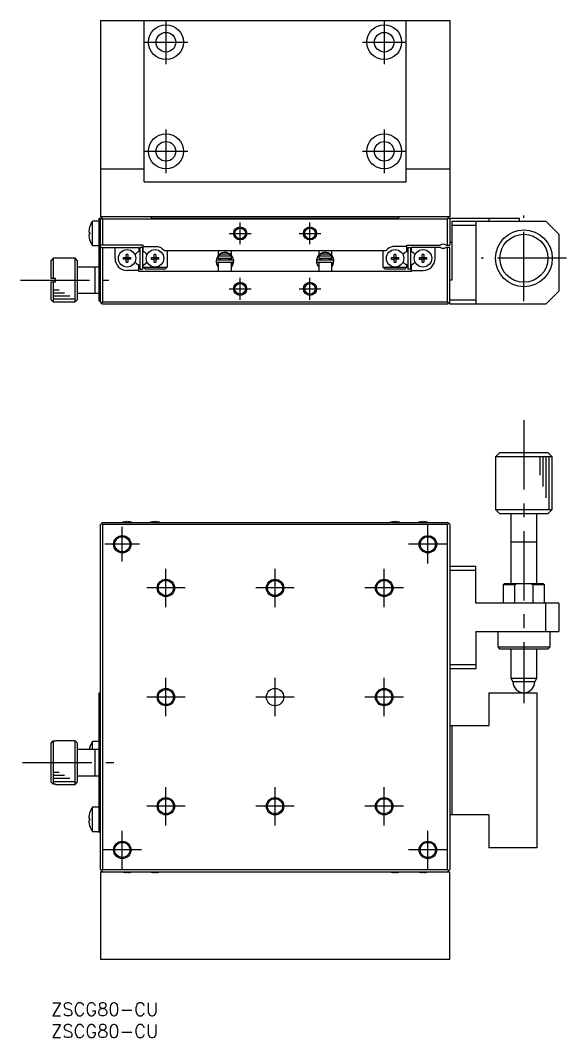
# Model space of a CAD drawing. Extents: x -7 to 249, y -8 to 225.
# Drawn here: x -7.1 to 118.1, y -8 to 225 of the extents above; entities that cross this region are included whole.
import ezdxf

# ---------------------------------------------------------------- set-up
doc = ezdxf.new("R2010")
doc.units = 0
doc.header["$LTSCALE"] = 0.5
doc.linetypes.add('CENTER', pattern=[50.8, 31.75, -6.35, 6.35, -6.35])
for name, color, linetype in [('MSM_CENTER', 1, 'CENTER'), ('MSM_CONTINUOUS', 7, 'CONTINUOUS'), ('MSM_NARROW', 5, 'CONTINUOUS'), ('MSM_PART_NUMBER', 7, 'CONTINUOUS')]:
    doc.layers.add(name, color=color, linetype=linetype)
doc.styles.get("Standard").update_dxf_attribs({"font": 'txt.shx', "height": 1, "bigfont": 'bigfont.shx'})

# ---------------------------------------------------------------- blocks, each defined once
blk = doc.blocks.new('*U3')
at = {"layer": 'MSM_PART_NUMBER'}
blk.add_text('ZSCG80-CU', height=3, dxfattribs=at).set_placement((0, -3))
blk = doc.blocks.new('*U4')
at = {"layer": 'MSM_PART_NUMBER'}
blk.add_text('ZSCG80-CU', height=3, dxfattribs=at).set_placement((0, -8))

msp = doc.modelspace()

# ---------------------------------------------------------------- linework, layer by layer
at = {"layer": 'MSM_CENTER'}
for p, q in [((26.3, 225), (26.3, 215)), ((76.3, 225), (76.3, 215)), ((21.3, 220), (31.3, 220)), ((71.3, 220), (81.3, 220)), ((26.3, 200), (26.3, 190)), ((76.3, 200), (76.3, 190)), ((21.3, 195), (31.3, 195)), ((71.3, 195), (81.3, 195)), ((108.3, 160.7), (108.3, 180.3)), ((43.3, 173.7), (43.3, 178.7)), ((59.3, 173.7), (59.3, 178.7)), ((40.8, 176.2), (45.8, 176.2)), ((56.8, 176.2), (61.8, 176.2)), ((118.1, 170.5), (98.5, 170.5)), ((-7.05, 165.5), (13.23, 165.5)), ((43.3, 161), (43.3, 166)), ((59.3, 161), (59.3, 166)), ((40.8, 163.5), (45.8, 163.5)), ((56.8, 163.5), (61.8, 163.5)), ((108.3, 133.41), (108.3, 68.6)), ((16.3, 101.02), (16.3, 108.98)), ((86.3, 100.6), (86.3, 109.4)), ((20.28, 105), (12.32, 105)), ((90.7, 105), (81.9, 105)), ((26.3, 90.6), (26.3, 99.4)), ((51.3, 90.6), (51.3, 99.4)), ((76.3, 90.6), (76.3, 99.4)), ((30.7, 95), (21.9, 95)), ((55.7, 95), (46.9, 95)), ((80.7, 95), (71.9, 95)), ((26.3, 65.6), (26.3, 74.4)), ((51.3, 65.6), (51.3, 74.4)), ((76.3, 65.6), (76.3, 74.4)), ((30.7, 70), (21.9, 70)), ((55.7, 70), (46.9, 70)), ((80.7, 70), (71.9, 70)), ((-6.53, 55), (14.35, 55)), ((26.3, 40.6), (26.3, 49.4)), ((51.3, 40.6), (51.3, 49.4)), ((76.3, 40.6), (76.3, 49.4)), ((30.7, 45), (21.9, 45)), ((55.7, 45), (46.9, 45)), ((80.7, 45), (71.9, 45)), ((16.3, 30.6), (16.3, 39.4)), ((86.3, 30.6), (86.3, 39.4)), ((20.7, 35), (11.9, 35)), ((90.7, 35), (81.9, 35))]:
    msp.add_line(p, q, dxfattribs=at)
at = {"layer": 'MSM_CONTINUOUS'}
for p, q in [((11.3, 225), (11.3, 180)), ((11.3, 225), (91.3, 225)), ((21.3, 188), (21.3, 225)), ((81.3, 188), (81.3, 225)), ((91.3, 225), (91.3, 180)), ((11.3, 191), (21.3, 191)), ((81.3, 191), (91.3, 191)), ((21.3, 188), (81.3, 188)), ((11, 160.7), (11, 179.7)), ((11, 179.7), (11.3, 179.7)), ((91.3, 180), (11.3, 180)), ((11.55, 179.75), (11.3, 179.5)), ((11.3, 160.5), (11.3, 179.7)), ((11.8, 180), (11.55, 179.75)), ((11.55, 179.75), (11.8, 179.5)), ((90.8, 179.5), (11.8, 179.5)), ((11.8, 179.5), (11.8, 173.5)), ((23.15, 179.65), (22.8, 180)), ((79.45, 179.65), (23.15, 179.65)), ((79.8, 180), (79.45, 179.65)), ((91.05, 179.75), (90.8, 180)), ((90.8, 179.5), (91.05, 179.75)), ((90.8, 173.5), (90.8, 179.5)), ((91.3, 179.5), (91.05, 179.75)), ((91.3, 179.7), (91.3, 173.5)), ((91.3, 179.7), (107.3, 179.7)), ((100.3, 179.7), (100.3, 179)), ((107.3, 179), (107.3, 179.7)), ((8.8, 177.6), (8.81, 177.6)), ((11, 179), (9.46, 179)), ((9.46, 173.4), (9.46, 179)), ((91.8, 179), (113.3, 179)), ((91.8, 179), (91.8, 165.5)), ((97.3, 178), (91.8, 178)), ((97.3, 179), (97.3, 160)), ((116.3, 176), (113.3, 179)), ((8.61, 176.46), (8.81, 176.46)), ((8.81, 175.94), (8.61, 175.94)), ((8.81, 176.41), (8.8, 176.41)), ((8.8, 176.41), (8.8, 176.38)), ((8.8, 176.38), (8.8, 176.38)), ((8.8, 176.38), (8.8, 176.35)), ((8.8, 176.35), (8.8, 176.35)), ((8.8, 176.35), (8.8, 176.31)), ((8.8, 176.31), (8.8, 176.3)), ((8.8, 176.3), (8.8, 176.1)), ((8.8, 176.1), (8.8, 176.09)), ((8.8, 176.09), (8.8, 176.05)), ((8.8, 176.05), (8.8, 176.05)), ((8.8, 176.05), (8.8, 176.02)), ((8.8, 176.02), (8.8, 176.02)), ((8.8, 176.02), (8.8, 175.99)), ((8.8, 175.99), (8.81, 175.99)), ((8.81, 174.8), (8.8, 174.8)), ((8.81, 176.46), (8.81, 176.46)), ((8.81, 176.46), (8.81, 176.45)), ((8.81, 176.45), (8.81, 176.44)), ((8.81, 176.44), (8.81, 176.43)), ((8.81, 176.43), (8.81, 176.41)), ((8.81, 175.99), (8.81, 175.97)), ((8.81, 175.97), (8.81, 175.96)), ((8.81, 175.96), (8.81, 175.95)), ((8.81, 175.95), (8.81, 175.94)), ((8.81, 175.94), (8.81, 175.94)), ((116.3, 176), (116.3, 163)), ((9.46, 173.4), (11, 173.4)), ((21.1, 173.5), (11.3, 173.5)), ((11.3, 173), (20.1, 173)), ((11.8, 173), (11.8, 160.5)), ((14.65, 170.45), (14.65, 173)), ((20.1, 173), (20.1, 172.04)), ((20.9, 173), (20.3, 173)), ((20.3, 173), (20.3, 168)), ((20.9, 173), (20.9, 168)), ((21.1, 172.04), (21.1, 173.5)), ((21.1, 173.2), (24.32, 173.2)), ((81.5, 173.2), (78.28, 173.2)), ((81.5, 172.04), (81.5, 173.5)), ((81.5, 173.5), (89.14, 173.5)), ((81.7, 173), (82.3, 173)), ((81.7, 173), (81.7, 168)), ((82.3, 173), (82.3, 168)), ((89.2, 173), (82.5, 173)), ((82.5, 173), (82.5, 172.04)), ((87.95, 170.45), (87.95, 173)), ((91.3, 173), (90.4, 173)), ((90.46, 173.5), (91.3, 173.5)), ((90.8, 160.5), (90.8, 173)), ((91.3, 174.2), (91.8, 174.2)), ((91.3, 160), (91.3, 173)), ((0.5, 170.5), (0, 170)), ((5.5, 170.5), (0.5, 170.5)), ((0.5, 170.5), (0.5, 165.9)), ((6, 170), (5.5, 170.5)), ((5.5, 160.5), (5.5, 170.5)), ((16.51, 170.68), (17.22, 170.68)), ((16.51, 170.68), (16.51, 170.68)), ((16.51, 170.68), (16.51, 170.63)), ((16.51, 170.63), (16.51, 170.63)), ((16.51, 170.63), (16.51, 170.55)), ((16.51, 170.55), (16.51, 170.55)), ((16.51, 170.55), (16.51, 170.45)), ((16.51, 170.45), (16.51, 170.45)), ((16.51, 170.45), (16.51, 170.37)), ((16.51, 170.37), (16.51, 170.37)), ((16.51, 170.37), (16.51, 170.32)), ((17.22, 170.32), (16.51, 170.32)), ((16.51, 170.32), (16.51, 170.32)), ((17.22, 170.68), (17.22, 171.39)), ((17.25, 171.39), (17.22, 171.39)), ((17.23, 170.67), (17.22, 170.68)), ((17.23, 170.33), (17.22, 170.32)), ((17.22, 169.61), (17.22, 170.32)), ((17.23, 170.33), (17.23, 170.67)), ((17.23, 170.67), (17.57, 170.67)), ((17.57, 170.33), (17.23, 170.33)), ((17.31, 171.39), (17.25, 171.39)), ((17.25, 171.39), (17.25, 171.39)), ((17.49, 171.39), (17.31, 171.39)), ((17.31, 171.39), (17.31, 171.39)), ((17.55, 171.39), (17.49, 171.39)), ((17.49, 171.39), (17.49, 171.39)), ((17.58, 171.39), (17.55, 171.39)), ((17.55, 171.39), (17.55, 171.39)), ((17.57, 170.67), (17.58, 170.68)), ((17.57, 170.67), (17.57, 170.33)), ((17.57, 170.33), (17.58, 170.32)), ((17.58, 171.39), (17.58, 170.68)), ((17.58, 170.68), (18.29, 170.68)), ((18.29, 170.32), (17.58, 170.32)), ((17.58, 170.32), (17.58, 169.61)), ((18.29, 170.67), (18.29, 170.68)), ((18.29, 170.62), (18.29, 170.67)), ((18.29, 170.67), (18.29, 170.67)), ((18.29, 170.52), (18.29, 170.62)), ((18.29, 170.62), (18.29, 170.62)), ((18.29, 170.48), (18.29, 170.52)), ((18.29, 170.52), (18.29, 170.52)), ((18.29, 170.38), (18.29, 170.48)), ((18.29, 170.48), (18.29, 170.48)), ((18.29, 170.33), (18.29, 170.38)), ((18.29, 170.38), (18.29, 170.38)), ((18.29, 170.32), (18.29, 170.33)), ((18.29, 170.33), (18.29, 170.33)), ((20.1, 172.04), (19.81, 171.87)), ((21.39, 171.87), (21.1, 172.04)), ((22.91, 170.68), (23.62, 170.68)), ((22.91, 170.68), (22.91, 170.68)), ((22.91, 170.68), (22.91, 170.63)), ((22.91, 170.63), (22.91, 170.63)), ((22.91, 170.63), (22.91, 170.55)), ((22.91, 170.55), (22.91, 170.55)), ((22.91, 170.55), (22.91, 170.45)), ((22.91, 170.45), (22.91, 170.45)), ((22.91, 170.45), (22.91, 170.37)), ((22.91, 170.37), (22.91, 170.37)), ((22.91, 170.37), (22.91, 170.32)), ((22.91, 170.32), (23.62, 170.32)), ((22.91, 170.32), (22.91, 170.32)), ((23.62, 170.68), (23.62, 171.39)), ((23.65, 171.39), (23.62, 171.39)), ((23.63, 170.67), (23.62, 170.68)), ((23.63, 170.33), (23.62, 170.32)), ((23.62, 169.61), (23.62, 170.32)), ((23.63, 170.33), (23.63, 170.67)), ((23.63, 170.67), (23.97, 170.67)), ((23.97, 170.33), (23.63, 170.33)), ((23.71, 171.39), (23.65, 171.39)), ((23.65, 171.39), (23.65, 171.39)), ((23.89, 171.39), (23.71, 171.39)), ((23.71, 171.39), (23.71, 171.39)), ((23.95, 171.39), (23.89, 171.39)), ((23.89, 171.39), (23.89, 171.39)), ((23.98, 171.39), (23.95, 171.39)), ((23.95, 171.39), (23.95, 171.39)), ((23.97, 170.67), (23.98, 170.68)), ((23.97, 170.67), (23.97, 170.33)), ((23.97, 170.33), (23.98, 170.32)), ((23.98, 171.39), (23.98, 170.68)), ((23.98, 170.68), (24.69, 170.68)), ((24.69, 170.32), (23.98, 170.32)), ((23.98, 170.32), (23.98, 169.61)), ((24.69, 170.67), (24.69, 170.68)), ((24.69, 170.62), (24.69, 170.67)), ((24.69, 170.67), (24.69, 170.67)), ((24.69, 170.52), (24.69, 170.62)), ((24.69, 170.62), (24.69, 170.62)), ((24.69, 170.48), (24.69, 170.52)), ((24.69, 170.52), (24.69, 170.52)), ((24.69, 170.38), (24.69, 170.48)), ((24.69, 170.48), (24.69, 170.48)), ((24.69, 170.33), (24.69, 170.38)), ((24.69, 170.38), (24.69, 170.38)), ((24.69, 170.32), (24.69, 170.33)), ((24.69, 170.33), (24.69, 170.33)), ((25.88, 172.3), (76.72, 172.3)), ((26.6, 172.3), (26.6, 168.5)), ((38.3, 172.3), (38.3, 171.15)), ((38.3, 171), (38.3, 170.5)), ((41.3, 171), (38.3, 171)), ((38.3, 170.5), (41.3, 170.5)), ((38.33, 170.3), (38.8, 170.3)), ((38.35, 171), (38.88, 171.5)), ((38.8, 170.5), (38.8, 170.08)), ((38.88, 171.5), (40.72, 171.5)), ((40.72, 171.5), (41.25, 171)), ((40.8, 170.08), (40.8, 170.5)), ((40.8, 170.3), (41.29, 170.3)), ((41.23, 170.5), (41.35, 170.08)), ((41.3, 171.2), (41.3, 172.3)), ((41.3, 170.5), (41.3, 171)), ((60.8, 170.12), (60.79, 170.03)), ((60.82, 170.21), (60.8, 170.12)), ((60.84, 170.3), (60.82, 170.21)), ((60.86, 170.39), (60.84, 170.3)), ((60.88, 170.47), (60.86, 170.39)), ((60.91, 170.56), (60.88, 170.47)), ((60.95, 170.64), (60.91, 170.56)), ((60.99, 170.72), (60.95, 170.64)), ((61.03, 170.8), (60.99, 170.72)), ((61.07, 170.88), (61.03, 170.8)), ((61.12, 170.96), (61.07, 170.88)), ((61.17, 171.03), (61.12, 170.96)), ((61.23, 171.1), (61.17, 171.03)), ((61.29, 171.17), (61.23, 171.1)), ((61.35, 171.24), (61.29, 171.17)), ((61.3, 172.3), (61.3, 171.19)), ((61.3, 171), (61.3, 170.5)), ((64.3, 171), (61.3, 171)), ((61.3, 170.5), (64.3, 170.5)), ((61.3, 170.3), (61.8, 170.3)), ((61.35, 171), (61.88, 171.5)), ((61.41, 171.3), (61.35, 171.24)), ((61.48, 171.36), (61.41, 171.3)), ((61.55, 171.42), (61.48, 171.36)), ((61.62, 171.47), (61.55, 171.42)), ((61.7, 171.53), (61.62, 171.47)), ((61.78, 171.57), (61.7, 171.53)), ((61.86, 171.62), (61.78, 171.57)), ((61.8, 170.5), (61.8, 170.07)), ((61.94, 171.66), (61.86, 171.62)), ((61.88, 171.5), (63.72, 171.5)), ((62.02, 171.69), (61.94, 171.66)), ((62.1, 171.73), (62.02, 171.69)), ((62.19, 171.75), (62.1, 171.73)), ((62.28, 171.78), (62.19, 171.75)), ((62.36, 171.8), (62.28, 171.78)), ((62.45, 171.82), (62.36, 171.8)), ((62.54, 171.83), (62.45, 171.82)), ((62.63, 171.84), (62.54, 171.83)), ((62.72, 171.84), (62.63, 171.84)), ((62.81, 171.84), (62.72, 171.84)), ((62.9, 171.84), (62.81, 171.84)), ((62.99, 171.83), (62.9, 171.84)), ((63.08, 171.82), (62.99, 171.83)), ((63.17, 171.81), (63.08, 171.82)), ((63.26, 171.79), (63.17, 171.81)), ((63.35, 171.76), (63.26, 171.79)), ((63.43, 171.73), (63.35, 171.76)), ((63.52, 171.7), (63.43, 171.73)), ((63.6, 171.67), (63.52, 171.7)), ((63.68, 171.63), (63.6, 171.67)), ((63.76, 171.59), (63.68, 171.63)), ((63.72, 171.5), (64.25, 171)), ((63.84, 171.54), (63.76, 171.59)), ((63.8, 170.07), (63.8, 170.5)), ((63.8, 170.3), (64.26, 170.3)), ((63.92, 171.49), (63.84, 171.54)), ((63.99, 171.44), (63.92, 171.49)), ((64.06, 171.38), (63.99, 171.44)), ((64.13, 171.32), (64.06, 171.38)), ((64.19, 171.26), (64.13, 171.32)), ((64.26, 171.19), (64.19, 171.26)), ((64.19, 170.5), (64.32, 170.07)), ((64.32, 171.13), (64.26, 171.19)), ((64.3, 171.15), (64.3, 172.3)), ((64.3, 170.5), (64.3, 171)), ((64.37, 171.06), (64.32, 171.13)), ((64.43, 170.98), (64.37, 171.06)), ((64.48, 170.91), (64.43, 170.98)), ((64.52, 170.83), (64.48, 170.91)), ((64.56, 170.75), (64.52, 170.83)), ((64.6, 170.67), (64.56, 170.75)), ((64.64, 170.58), (64.6, 170.67)), ((64.67, 170.5), (64.64, 170.58)), ((64.7, 170.41), (64.67, 170.5)), ((64.72, 170.33), (64.7, 170.41)), ((64.74, 170.24), (64.72, 170.33)), ((64.76, 170.15), (64.74, 170.24)), ((64.77, 170.06), (64.76, 170.15)), ((76, 172.3), (76, 168.5)), ((77.91, 170.68), (78.62, 170.68)), ((77.91, 170.68), (77.91, 170.68)), ((77.91, 170.68), (77.91, 170.63)), ((77.91, 170.63), (77.91, 170.63)), ((77.91, 170.63), (77.91, 170.55)), ((77.91, 170.55), (77.91, 170.55)), ((77.91, 170.55), (77.91, 170.45)), ((77.91, 170.45), (77.91, 170.45)), ((77.91, 170.45), (77.91, 170.37)), ((77.91, 170.37), (77.91, 170.37)), ((77.91, 170.37), (77.91, 170.32)), ((77.91, 170.32), (78.62, 170.32)), ((77.91, 170.32), (77.91, 170.32)), ((78.62, 170.68), (78.62, 171.39)), ((78.65, 171.39), (78.62, 171.39)), ((78.63, 170.67), (78.62, 170.68)), ((78.63, 170.33), (78.62, 170.32)), ((78.62, 169.61), (78.62, 170.32)), ((78.63, 170.33), (78.63, 170.67)), ((78.63, 170.67), (78.97, 170.67)), ((78.97, 170.33), (78.63, 170.33)), ((78.71, 171.39), (78.65, 171.39)), ((78.65, 171.39), (78.65, 171.39)), ((78.89, 171.39), (78.71, 171.39)), ((78.71, 171.39), (78.71, 171.39)), ((78.95, 171.39), (78.89, 171.39)), ((78.89, 171.39), (78.89, 171.39)), ((78.98, 171.39), (78.95, 171.39)), ((78.95, 171.39), (78.95, 171.39)), ((78.97, 170.67), (78.98, 170.68)), ((78.97, 170.67), (78.97, 170.33)), ((78.97, 170.33), (78.98, 170.32)), ((78.98, 171.39), (78.98, 170.68)), ((78.98, 170.68), (79.69, 170.68)), ((79.69, 170.32), (78.98, 170.32)), ((78.98, 170.32), (78.98, 169.61)), ((79.69, 170.67), (79.69, 170.68)), ((79.69, 170.62), (79.69, 170.67)), ((79.69, 170.67), (79.69, 170.67)), ((79.69, 170.52), (79.69, 170.62)), ((79.69, 170.62), (79.69, 170.62)), ((79.69, 170.48), (79.69, 170.52)), ((79.69, 170.52), (79.69, 170.52)), ((79.69, 170.38), (79.69, 170.48)), ((79.69, 170.48), (79.69, 170.48)), ((79.69, 170.33), (79.69, 170.38)), ((79.69, 170.38), (79.69, 170.38)), ((79.69, 170.32), (79.69, 170.33)), ((79.69, 170.33), (79.69, 170.33)), ((81.21, 171.87), (81.5, 172.04)), ((82.5, 172.04), (82.79, 171.87)), ((84.31, 170.68), (85.02, 170.68)), ((84.31, 170.68), (84.31, 170.68)), ((84.31, 170.68), (84.31, 170.63)), ((84.31, 170.63), (84.31, 170.63)), ((84.31, 170.63), (84.31, 170.55)), ((84.31, 170.55), (84.31, 170.55)), ((84.31, 170.55), (84.31, 170.45)), ((84.31, 170.45), (84.31, 170.45)), ((84.31, 170.45), (84.31, 170.37)), ((84.31, 170.37), (84.31, 170.37)), ((84.31, 170.37), (84.31, 170.32)), ((84.31, 170.32), (85.02, 170.32)), ((84.31, 170.32), (84.31, 170.32)), ((85.02, 170.68), (85.02, 171.39)), ((85.05, 171.39), (85.02, 171.39)), ((85.03, 170.67), (85.02, 170.68)), ((85.03, 170.33), (85.02, 170.32)), ((85.02, 169.61), (85.02, 170.32)), ((85.03, 170.33), (85.03, 170.67)), ((85.03, 170.67), (85.37, 170.67)), ((85.37, 170.33), (85.03, 170.33)), ((85.11, 171.39), (85.05, 171.39)), ((85.05, 171.39), (85.05, 171.39)), ((85.29, 171.39), (85.11, 171.39)), ((85.11, 171.39), (85.11, 171.39)), ((85.35, 171.39), (85.29, 171.39)), ((85.29, 171.39), (85.29, 171.39)), ((85.38, 171.39), (85.35, 171.39)), ((85.35, 171.39), (85.35, 171.39)), ((85.37, 170.67), (85.38, 170.68)), ((85.37, 170.67), (85.37, 170.33)), ((85.37, 170.33), (85.38, 170.32)), ((85.38, 171.39), (85.38, 170.68)), ((85.38, 170.68), (86.09, 170.68)), ((86.09, 170.32), (85.38, 170.32)), ((85.38, 170.32), (85.38, 169.61)), ((86.09, 170.67), (86.09, 170.68)), ((86.09, 170.62), (86.09, 170.67)), ((86.09, 170.67), (86.09, 170.67)), ((86.09, 170.52), (86.09, 170.62)), ((86.09, 170.62), (86.09, 170.62)), ((86.09, 170.48), (86.09, 170.52)), ((86.09, 170.52), (86.09, 170.52)), ((86.09, 170.38), (86.09, 170.48)), ((86.09, 170.48), (86.09, 170.48)), ((86.09, 170.33), (86.09, 170.38)), ((86.09, 170.38), (86.09, 170.38)), ((86.09, 170.32), (86.09, 170.33)), ((86.09, 170.33), (86.09, 170.33)), ((0, 165.9), (0, 170)), ((6, 170), (6, 161)), ((11, 168.5), (6, 168.5)), ((10, 168.5), (10, 162.5)), ((17.22, 169.61), (17.24, 169.61)), ((17.24, 169.61), (17.25, 169.61)), ((17.25, 169.61), (17.3, 169.61)), ((17.3, 169.61), (17.3, 169.61)), ((17.3, 169.61), (17.5, 169.61)), ((17.5, 169.61), (17.5, 169.61)), ((17.5, 169.61), (17.56, 169.61)), ((17.56, 169.61), (17.56, 169.61)), ((17.56, 169.61), (17.58, 169.61)), ((19.81, 169.13), (20.1, 168.96)), ((20.1, 167.5), (20.1, 168.96)), ((20.3, 168), (20.9, 168)), ((21.1, 168.96), (21.39, 169.13)), ((21.1, 168.5), (21.1, 168.96)), ((21.6, 168), (21.1, 168.5)), ((21.1, 168.5), (26.6, 168.5)), ((26.1, 168), (21.6, 168)), ((23.62, 169.61), (23.64, 169.61)), ((23.64, 169.61), (23.65, 169.61)), ((23.65, 169.61), (23.7, 169.61)), ((23.7, 169.61), (23.7, 169.61)), ((23.7, 169.61), (23.9, 169.61)), ((23.9, 169.61), (23.9, 169.61)), ((23.9, 169.61), (23.96, 169.61)), ((23.96, 169.61), (23.96, 169.61)), ((23.96, 169.61), (23.98, 169.61)), ((26.6, 168.5), (26.1, 168)), ((41.59, 170.08), (38.04, 170.08)), ((38.04, 169.63), (41.59, 169.63)), ((38.31, 169.5), (38.28, 169.63)), ((38.3, 169.5), (38.3, 167.5)), ((41.3, 169.5), (38.3, 169.5)), ((38.41, 169.5), (38.64, 169.63)), ((38.8, 169.63), (38.8, 169.5)), ((40.8, 169.5), (40.8, 169.63)), ((40.99, 169.63), (41.23, 169.5)), ((41.3, 167.5), (41.3, 169.5)), ((41.3, 169.21), (41.3, 169.21)), ((41.3, 169.21), (41.31, 169.21)), ((41.66, 169.07), (41.3, 169.2)), ((41.3, 168.51), (41.66, 169.08)), ((41.31, 169.21), (41.31, 169.21)), ((41.31, 169.21), (41.31, 169.21)), ((41.31, 169.21), (41.31, 169.21)), ((41.31, 169.21), (41.32, 169.2)), ((41.32, 169.2), (41.32, 169.2)), ((41.32, 169.2), (41.32, 169.2)), ((41.32, 169.2), (41.33, 169.2)), ((41.33, 169.2), (41.33, 169.2)), ((41.33, 169.2), (41.33, 169.2)), ((41.33, 169.2), (41.34, 169.19)), ((41.34, 169.19), (41.34, 169.19)), ((41.34, 169.19), (41.34, 169.19)), ((41.34, 169.19), (41.34, 169.19)), ((41.34, 169.19), (41.35, 169.19)), ((41.35, 169.19), (41.35, 169.19)), ((41.35, 169.19), (41.35, 169.18)), ((41.35, 169.18), (41.36, 169.18)), ((41.36, 169.18), (41.36, 169.18)), ((41.36, 169.18), (41.37, 169.18)), ((41.37, 169.18), (41.37, 169.18)), ((41.37, 169.18), (41.37, 169.18)), ((41.37, 169.18), (41.38, 169.17)), ((41.38, 169.17), (41.38, 169.17)), ((41.38, 169.17), (41.39, 169.17)), ((41.39, 169.17), (41.39, 169.17)), ((41.39, 169.17), (41.4, 169.16)), ((41.4, 169.16), (41.4, 169.16)), ((41.4, 169.16), (41.41, 169.16)), ((41.41, 169.16), (41.41, 169.16)), ((41.41, 169.16), (41.42, 169.16)), ((41.42, 169.16), (41.43, 169.15)), ((41.43, 169.15), (41.43, 169.15)), ((41.43, 169.15), (41.43, 169.15)), ((41.43, 169.15), (41.44, 169.15)), ((41.44, 169.15), (41.44, 169.15)), ((41.44, 169.15), (41.45, 169.14)), ((41.45, 169.14), (41.45, 169.14)), ((41.45, 169.14), (41.46, 169.14)), ((41.46, 169.14), (41.46, 169.14)), ((41.46, 169.14), (41.46, 169.14)), ((41.46, 169.14), (41.47, 169.13)), ((41.47, 169.13), (41.47, 169.13)), ((41.47, 169.13), (41.48, 169.13)), ((41.48, 169.13), (41.48, 169.13)), ((41.48, 169.13), (41.48, 169.13)), ((41.48, 169.13), (41.49, 169.13)), ((41.49, 169.13), (41.49, 169.12)), ((41.49, 169.12), (41.5, 169.12)), ((41.5, 169.12), (41.5, 169.12)), ((41.5, 169.12), (41.5, 169.12)), ((41.5, 169.12), (41.51, 169.12)), ((41.51, 169.12), (41.51, 169.12)), ((41.51, 169.12), (41.51, 169.12)), ((41.51, 169.12), (41.52, 169.11)), ((41.52, 169.11), (41.52, 169.11)), ((41.52, 169.11), (41.53, 169.11)), ((41.53, 169.11), (41.53, 169.11)), ((41.53, 169.11), (41.53, 169.11)), ((41.53, 169.11), (41.54, 169.11)), ((41.54, 169.11), (41.54, 169.11)), ((41.54, 169.11), (41.54, 169.11)), ((41.54, 169.11), (41.55, 169.1)), ((41.55, 169.1), (41.55, 169.1)), ((41.55, 169.1), (41.55, 169.1)), ((41.55, 169.1), (41.56, 169.1)), ((41.56, 169.1), (41.56, 169.1)), ((41.56, 169.1), (41.57, 169.1)), ((41.57, 169.1), (41.57, 169.1)), ((41.57, 169.1), (41.58, 169.1)), ((41.58, 169.1), (41.58, 169.09)), ((41.58, 169.09), (41.58, 169.09)), ((41.58, 169.09), (41.59, 169.09)), ((41.59, 169.09), (41.59, 169.09)), ((41.59, 169.09), (41.6, 169.09)), ((41.6, 169.09), (41.6, 169.09)), ((41.6, 169.09), (41.61, 169.09)), ((41.61, 169.09), (41.61, 169.09)), ((41.61, 169.09), (41.61, 169.08)), ((41.61, 169.08), (41.62, 169.08)), ((41.62, 169.08), (41.62, 169.08)), ((41.62, 169.08), (41.62, 169.08)), ((41.62, 169.08), (41.62, 169.08)), ((41.62, 169.08), (41.63, 169.08)), ((41.63, 169.08), (41.63, 169.08)), ((41.63, 169.08), (41.63, 169.08)), ((41.63, 169.08), (41.63, 169.08)), ((41.63, 169.08), (41.64, 169.08)), ((41.64, 169.08), (41.64, 169.08)), ((41.64, 169.08), (41.65, 169.08)), ((41.65, 169.08), (41.65, 169.08)), ((41.65, 169.08), (41.66, 169.08)), ((41.66, 169.08), (41.66, 169.64)), ((41.66, 169.08), (41.66, 169.08)), ((41.66, 169.08), (41.66, 169.08)), ((41.66, 169.08), (41.66, 169.08)), ((41.66, 169.08), (41.66, 169.08)), ((41.66, 169.08), (41.66, 169.08)), ((41.66, 169.08), (41.66, 169.08)), ((41.66, 169.08), (41.66, 169.08)), ((41.66, 169.08), (41.67, 169.08)), ((41.67, 169.08), (41.67, 169.08)), ((60.79, 169.94), (60.78, 169.87)), ((60.78, 169.82), (60.78, 169.76)), ((60.78, 169.76), (60.79, 169.67)), ((60.79, 170.03), (60.79, 169.94)), ((60.79, 169.67), (60.8, 169.58)), ((60.8, 169.58), (60.81, 169.49)), ((60.81, 169.49), (60.83, 169.4)), ((60.83, 169.4), (60.85, 169.32)), ((60.85, 169.32), (60.88, 169.23)), ((60.88, 169.23), (60.91, 169.14)), ((60.91, 169.14), (60.94, 169.06)), ((60.91, 169.13), (60.92, 169.13)), ((60.92, 169.13), (60.92, 169.12)), ((60.92, 169.13), (60.92, 169.13)), ((60.92, 169.13), (60.92, 169.13)), ((60.92, 169.13), (60.92, 169.13)), ((60.92, 169.13), (60.92, 169.13)), ((60.92, 169.12), (60.94, 169.07)), ((60.92, 169.12), (60.92, 169.12)), ((60.92, 169.12), (60.92, 169.12)), ((60.94, 169.07), (60.94, 169.08)), ((60.94, 169.08), (60.94, 169.07)), ((60.94, 169.07), (60.95, 169.04)), ((60.94, 169.07), (60.94, 169.07)), ((60.94, 169.06), (60.98, 168.98)), ((60.98, 168.98), (61.02, 168.9)), ((64.56, 170.07), (61.01, 170.07)), ((61.01, 169.62), (64.56, 169.62)), ((61.02, 168.9), (61.07, 168.82)), ((61.07, 168.82), (61.12, 168.74)), ((61.12, 168.74), (61.17, 168.67)), ((61.17, 168.67), (61.22, 168.6)), ((61.22, 168.6), (61.28, 168.53)), ((61.27, 169.5), (61.25, 169.62)), ((61.3, 169.39), (61.27, 169.5)), ((61.28, 168.53), (61.3, 168.5)), ((61.3, 169.5), (61.3, 167.5)), ((64.3, 169.5), (61.3, 169.5)), ((61.38, 169.5), (61.61, 169.62)), ((61.8, 169.62), (61.8, 169.5)), ((63.8, 169.5), (63.8, 169.62)), ((63.96, 169.62), (64.19, 169.5)), ((64.3, 167.5), (64.3, 169.5)), ((64.3, 169.18), (64.3, 169.18)), ((64.3, 169.18), (64.31, 169.18)), ((64.62, 169.06), (64.3, 169.17)), ((64.3, 168.55), (64.63, 169.07)), ((64.31, 169.18), (64.31, 169.18)), ((64.31, 169.18), (64.31, 169.18)), ((64.31, 169.18), (64.32, 169.18)), ((64.32, 169.18), (64.32, 169.17)), ((64.32, 169.17), (64.32, 169.17)), ((64.32, 169.17), (64.33, 169.17)), ((64.33, 169.17), (64.33, 169.17)), ((64.33, 169.17), (64.33, 169.17)), ((64.33, 169.17), (64.34, 169.17)), ((64.34, 169.17), (64.34, 169.16)), ((64.34, 169.16), (64.34, 169.16)), ((64.34, 169.16), (64.35, 169.16)), ((64.35, 169.16), (64.35, 169.16)), ((64.35, 169.16), (64.35, 169.16)), ((64.35, 169.16), (64.36, 169.16)), ((64.36, 169.16), (64.36, 169.15)), ((64.36, 169.15), (64.36, 169.15)), ((64.36, 169.15), (64.37, 169.15)), ((64.37, 169.15), (64.37, 169.15)), ((64.37, 169.15), (64.37, 169.15)), ((64.37, 169.15), (64.38, 169.15)), ((64.38, 169.15), (64.38, 169.15)), ((64.38, 169.15), (64.38, 169.14)), ((64.38, 169.14), (64.39, 169.14)), ((64.39, 169.14), (64.39, 169.14)), ((64.39, 169.14), (64.4, 169.14)), ((64.4, 169.14), (64.4, 169.14)), ((64.4, 169.14), (64.4, 169.14)), ((64.4, 169.14), (64.41, 169.13)), ((64.41, 169.13), (64.41, 169.13)), ((64.41, 169.13), (64.41, 169.13)), ((64.41, 169.13), (64.42, 169.13)), ((64.42, 169.13), (64.42, 169.13)), ((64.42, 169.13), (64.42, 169.13)), ((64.42, 169.13), (64.43, 169.13)), ((64.43, 169.13), (64.43, 169.12)), ((64.43, 169.12), (64.43, 169.12)), ((64.43, 169.12), (64.44, 169.12)), ((64.44, 169.12), (64.44, 169.12)), ((64.44, 169.12), (64.44, 169.12)), ((64.44, 169.12), (64.45, 169.12)), ((64.45, 169.12), (64.45, 169.12)), ((64.45, 169.12), (64.46, 169.11)), ((64.46, 169.11), (64.46, 169.11)), ((64.46, 169.11), (64.46, 169.11)), ((64.46, 169.11), (64.47, 169.11)), ((64.47, 169.11), (64.47, 169.11)), ((64.47, 169.11), (64.48, 169.11)), ((64.48, 169.11), (64.48, 169.11)), ((64.48, 169.11), (64.48, 169.1)), ((64.48, 169.1), (64.49, 169.1)), ((64.49, 169.1), (64.49, 169.1)), ((64.49, 169.1), (64.5, 169.1)), ((64.5, 169.1), (64.5, 169.1)), ((64.5, 169.1), (64.5, 169.1)), ((64.5, 169.1), (64.51, 169.1)), ((64.51, 169.1), (64.51, 169.09)), ((64.51, 169.09), (64.52, 169.09)), ((64.52, 169.09), (64.52, 169.09)), ((64.52, 169.09), (64.52, 169.09)), ((64.52, 169.09), (64.53, 169.09)), ((64.53, 169.09), (64.53, 169.09)), ((64.53, 169.09), (64.55, 169.08)), ((64.55, 169.08), (64.55, 169.08)), ((64.55, 169.08), (64.55, 169.08)), ((64.55, 169.08), (64.55, 169.08)), ((64.55, 169.08), (64.56, 169.08)), ((64.56, 169.08), (64.56, 169.08)), ((64.56, 169.08), (64.56, 169.08)), ((64.56, 169.08), (64.56, 169.08)), ((64.56, 169.08), (64.57, 169.08)), ((64.57, 169.08), (64.57, 169.08)), ((64.57, 169.08), (64.57, 169.08)), ((64.57, 169.08), (64.57, 169.08)), ((64.57, 169.08), (64.58, 169.08)), ((64.58, 169.08), (64.58, 169.07)), ((64.58, 169.07), (64.58, 169.07)), ((64.58, 169.07), (64.58, 169.07)), ((64.58, 169.07), (64.59, 169.07)), ((64.59, 169.07), (64.59, 169.07)), ((64.59, 169.07), (64.59, 169.07)), ((64.59, 169.07), (64.59, 169.07)), ((64.59, 169.07), (64.6, 169.07)), ((64.6, 169.07), (64.6, 169.07)), ((64.6, 169.07), (64.61, 169.07)), ((64.61, 169.03), (64.62, 169.07)), ((64.61, 169.07), (64.61, 169.07)), ((64.61, 169.07), (64.62, 169.07)), ((64.62, 169.07), (64.78, 169.82)), ((64.63, 169.07), (64.62, 169.63)), ((64.62, 169.07), (64.62, 169.07)), ((64.62, 169.07), (64.62, 169.07)), ((64.62, 169.07), (64.62, 169.07)), ((64.62, 169.07), (64.63, 169.07)), ((64.63, 169.07), (64.63, 169.07)), ((64.63, 169.07), (64.63, 169.07)), ((64.78, 169.97), (64.77, 170.06)), ((64.78, 169.88), (64.78, 169.97)), ((64.78, 169.87), (64.78, 169.88)), ((76.5, 168), (76, 168.5)), ((76, 168.5), (81.5, 168.5)), ((81, 168), (76.5, 168)), ((78.62, 169.61), (78.64, 169.61)), ((78.64, 169.61), (78.65, 169.61)), ((78.65, 169.61), (78.7, 169.61)), ((78.7, 169.61), (78.7, 169.61)), ((78.7, 169.61), (78.9, 169.61)), ((78.9, 169.61), (78.9, 169.61)), ((78.9, 169.61), (78.96, 169.61)), ((78.96, 169.61), (78.96, 169.61)), ((78.96, 169.61), (78.98, 169.61)), ((81.5, 168.5), (81, 168)), ((81.5, 168.96), (81.21, 169.13)), ((81.5, 168.5), (81.5, 168.96)), ((82.3, 168), (81.7, 168)), ((82.79, 169.13), (82.5, 168.96)), ((82.5, 168.96), (82.5, 167.5)), ((85.02, 169.61), (85.04, 169.61)), ((85.04, 169.61), (85.05, 169.61)), ((85.05, 169.61), (85.1, 169.61)), ((85.1, 169.61), (85.1, 169.61)), ((85.1, 169.61), (85.3, 169.61)), ((85.3, 169.61), (85.3, 169.61)), ((85.3, 169.61), (85.36, 169.61)), ((85.36, 169.61), (85.36, 169.61)), ((85.36, 169.61), (85.38, 169.61)), ((1, 165.9), (0, 165.9)), ((1, 165.1), (1, 165.9)), ((20.1, 167.7), (17.4, 167.7)), ((82.5, 167.5), (20.1, 167.5)), ((82.5, 167.7), (85.2, 167.7)), ((91.8, 165.5), (91.3, 165.5)), ((0, 165.1), (1, 165.1)), ((0, 161), (0, 165.1)), ((0.5, 165.1), (0.5, 160.5)), ((0, 161), (0.5, 160.5)), ((5.5, 160.5), (6, 161)), ((6, 162.5), (11, 162.5)), ((91.3, 161), (97.3, 161)), ((113.3, 160), (116.3, 163)), ((0.5, 160.5), (5.5, 160.5)), ((11.3, 160.7), (11, 160.7)), ((11.8, 160), (11.3, 160.5)), ((11.8, 160.5), (11.55, 160.25)), ((11.8, 160.5), (90.8, 160.5)), ((90.8, 160), (11.8, 160)), ((90.8, 160), (91.3, 160.5)), ((91.05, 160.25), (90.8, 160.5)), ((113.3, 160), (91.3, 160)), ((102.8, 126), (101.8, 125)), ((102.8, 126), (113.8, 126)), ((114.8, 125), (113.8, 126)), ((114.8, 125), (101.8, 125)), ((101.8, 125), (101.8, 113)), ((114.8, 113), (114.8, 125)), ((101.8, 113), (102.8, 112)), ((101.8, 113), (114.8, 113)), ((113.8, 112), (102.8, 112)), ((105.3, 112), (105.3, 96)), ((111.3, 96), (111.3, 112)), ((113.8, 112), (114.8, 113)), ((11.8, 110), (11.3, 109.5)), ((11.8, 109.5), (11.55, 109.75)), ((11.8, 110), (90.8, 110)), ((16.51, 110.07), (16.51, 110.07)), ((17.22, 110.07), (17.22, 110.19)), ((17.23, 110.07), (17.22, 110.07)), ((17.25, 110.07), (17.23, 110.07)), ((17.23, 110.07), (17.23, 110.07)), ((17.28, 110.07), (17.25, 110.07)), ((17.25, 110.07), (17.25, 110.07)), ((17.31, 110.07), (17.28, 110.07)), ((17.28, 110.07), (17.28, 110.07)), ((17.32, 110.07), (17.31, 110.07)), ((17.38, 110.07), (17.32, 110.07)), ((17.42, 110.07), (17.38, 110.07)), ((17.38, 110.07), (17.38, 110.07)), ((17.48, 110.07), (17.42, 110.07)), ((17.42, 110.07), (17.42, 110.07)), ((17.49, 110.07), (17.48, 110.07)), ((17.52, 110.07), (17.49, 110.07)), ((17.55, 110.07), (17.52, 110.07)), ((17.52, 110.07), (17.52, 110.07)), ((17.57, 110.07), (17.55, 110.07)), ((17.55, 110.07), (17.55, 110.07)), ((17.58, 110.07), (17.57, 110.07)), ((17.57, 110.07), (17.57, 110.07)), ((17.58, 110.19), (17.58, 110.07)), ((18.29, 110.07), (18.29, 110.07)), ((22.91, 110.07), (22.91, 110.07)), ((23.62, 110.07), (23.62, 110.19)), ((23.63, 110.07), (23.62, 110.07)), ((23.65, 110.07), (23.63, 110.07)), ((23.63, 110.07), (23.63, 110.07)), ((23.68, 110.07), (23.65, 110.07)), ((23.65, 110.07), (23.65, 110.07)), ((23.71, 110.07), (23.68, 110.07)), ((23.68, 110.07), (23.68, 110.07)), ((23.72, 110.07), (23.71, 110.07)), ((23.78, 110.07), (23.72, 110.07)), ((23.82, 110.07), (23.78, 110.07)), ((23.78, 110.07), (23.78, 110.07)), ((23.88, 110.07), (23.82, 110.07)), ((23.82, 110.07), (23.82, 110.07)), ((23.89, 110.07), (23.88, 110.07)), ((23.92, 110.07), (23.89, 110.07)), ((23.95, 110.07), (23.92, 110.07)), ((23.92, 110.07), (23.92, 110.07)), ((23.97, 110.07), (23.95, 110.07)), ((23.95, 110.07), (23.95, 110.07)), ((23.98, 110.07), (23.97, 110.07)), ((23.97, 110.07), (23.97, 110.07)), ((23.98, 110.19), (23.98, 110.07)), ((24.69, 110.07), (24.69, 110.07)), ((77.91, 110.07), (77.91, 110.07)), ((78.62, 110.07), (78.62, 110.19)), ((78.63, 110.07), (78.62, 110.07)), ((78.65, 110.07), (78.63, 110.07)), ((78.63, 110.07), (78.63, 110.07)), ((78.68, 110.07), (78.65, 110.07)), ((78.65, 110.07), (78.65, 110.07)), ((78.71, 110.07), (78.68, 110.07)), ((78.68, 110.07), (78.68, 110.07)), ((78.72, 110.07), (78.71, 110.07)), ((78.78, 110.07), (78.72, 110.07)), ((78.82, 110.07), (78.78, 110.07)), ((78.78, 110.07), (78.78, 110.07)), ((78.88, 110.07), (78.82, 110.07)), ((78.82, 110.07), (78.82, 110.07)), ((78.89, 110.07), (78.88, 110.07)), ((78.92, 110.07), (78.89, 110.07)), ((78.95, 110.07), (78.92, 110.07)), ((78.92, 110.07), (78.92, 110.07)), ((78.97, 110.07), (78.95, 110.07)), ((78.95, 110.07), (78.95, 110.07)), ((78.98, 110.07), (78.97, 110.07)), ((78.97, 110.07), (78.97, 110.07)), ((78.98, 110.19), (78.98, 110.07)), ((79.69, 110.07), (79.69, 110.07)), ((84.31, 110.07), (84.31, 110.07)), ((85.02, 110.07), (85.02, 110.19)), ((85.03, 110.07), (85.02, 110.07)), ((85.05, 110.07), (85.03, 110.07)), ((85.03, 110.07), (85.03, 110.07)), ((85.08, 110.07), (85.05, 110.07)), ((85.05, 110.07), (85.05, 110.07)), ((85.11, 110.07), (85.08, 110.07)), ((85.08, 110.07), (85.08, 110.07)), ((85.12, 110.07), (85.11, 110.07)), ((85.18, 110.07), (85.12, 110.07)), ((85.22, 110.07), (85.18, 110.07)), ((85.18, 110.07), (85.18, 110.07)), ((85.28, 110.07), (85.22, 110.07)), ((85.22, 110.07), (85.22, 110.07)), ((85.29, 110.07), (85.28, 110.07)), ((85.32, 110.07), (85.29, 110.07)), ((85.35, 110.07), (85.32, 110.07)), ((85.32, 110.07), (85.32, 110.07)), ((85.37, 110.07), (85.35, 110.07)), ((85.35, 110.07), (85.35, 110.07)), ((85.38, 110.07), (85.37, 110.07)), ((85.37, 110.07), (85.37, 110.07)), ((85.38, 110.19), (85.38, 110.07)), ((86.09, 110.07), (86.09, 110.07)), ((91.3, 109.5), (90.8, 110)), ((90.8, 109.5), (91.05, 109.75)), ((11.3, 30.5), (11.3, 109.5)), ((11.8, 109.5), (11.8, 30.5)), ((90.8, 109.5), (11.8, 109.5)), ((90.8, 30.5), (90.8, 109.5)), ((91.3, 109.5), (91.3, 30.5)), ((111.3, 105.5), (105.3, 105.5)), ((91.3, 100), (97.3, 100)), ((97.3, 99), (91.3, 99)), ((97.3, 91.5), (97.3, 100)), ((103.85, 96), (103.55, 95.7)), ((106.18, 95.7), (103.55, 95.7)), ((103.55, 95.7), (103.55, 91.5)), ((103.85, 96), (112.75, 96)), ((106.98, 96), (106.18, 95.7)), ((106.18, 95.7), (106.18, 91.5)), ((110.42, 95.7), (109.62, 96)), ((113.05, 95.7), (110.42, 95.7)), ((110.42, 91.5), (110.42, 95.7)), ((113.05, 95.7), (112.75, 96)), ((113.05, 91.5), (113.05, 95.7)), ((116.3, 91.5), (97.3, 91.5)), ((113.3, 85), (113.3, 91.5)), ((116.3, 91.5), (116.3, 85)), ((97.3, 85), (116.3, 85)), ((97.3, 85), (97.3, 76.5)), ((102.3, 85), (102.3, 81.5)), ((114.3, 81.5), (114.3, 85)), ((102.3, 81.5), (114.3, 81.5)), ((102.3, 81.5), (102.8, 81)), ((113.8, 81), (102.8, 81)), ((105.3, 81), (105.3, 74.37)), ((111.3, 74.37), (111.3, 81)), ((113.8, 81), (114.3, 81.5)), ((91.3, 77.5), (97.3, 77.5)), ((97.3, 76.5), (91.3, 76.5)), ((105.3, 74.37), (111.3, 74.37)), ((105.3, 74.37), (105.8, 73.5)), ((110.8, 73.5), (105.8, 73.5)), ((110.8, 73.5), (111.3, 74.37)), ((11, 71), (11.3, 71)), ((11, 39), (11, 71)), ((100.3, 71), (100.3, 63.5)), ((100.3, 71), (111.3, 71)), ((111.3, 71), (111.3, 35.5)), ((91.3, 63.5), (100.3, 63.5)), ((91.8, 63.5), (91.8, 43)), ((0, 59.48), (0.5, 59.98)), ((0, 50.52), (0, 59.48)), ((0.5, 59.98), (0.5, 50.02)), ((0.5, 59.98), (1, 59.98)), ((1, 59.98), (1, 60)), ((5.5, 60), (1, 60)), ((5.5, 50), (5.5, 60)), ((6, 59.5), (5.5, 60)), ((6, 59.5), (6, 50.5)), ((8.8, 58.4), (8.81, 58.4)), ((9.46, 58), (9.46, 59.8)), ((11, 59.8), (9.46, 59.8)), ((11, 58), (6, 58)), ((10, 58), (10, 52)), ((6, 52), (11, 52)), ((0.5, 50.02), (0, 50.52)), ((1, 50.02), (0.5, 50.02)), ((1, 50), (1, 50.02)), ((1, 50), (5.5, 50)), ((5.5, 50), (6, 50.5)), ((9.46, 39.2), (9.46, 44.8)), ((11, 44.8), (9.46, 44.8)), ((8.61, 42.26), (8.81, 42.26)), ((8.8, 43.4), (8.81, 43.4)), ((8.81, 42.21), (8.8, 42.21)), ((8.8, 42.21), (8.8, 42.18)), ((8.8, 42.18), (8.8, 42.18)), ((8.8, 42.18), (8.8, 42.15)), ((8.8, 42.15), (8.8, 42.15)), ((8.8, 42.15), (8.8, 42.11)), ((8.8, 42.11), (8.8, 42.1)), ((8.8, 42.1), (8.8, 41.9)), ((8.81, 42.26), (8.81, 42.26)), ((8.81, 42.26), (8.81, 42.25)), ((8.81, 42.25), (8.81, 42.24)), ((8.81, 42.24), (8.81, 42.23)), ((8.81, 42.23), (8.81, 42.21)), ((100.3, 43), (91.3, 43)), ((100.3, 43), (100.3, 35.5)), ((8.81, 41.74), (8.61, 41.74)), ((8.8, 41.9), (8.8, 41.89)), ((8.8, 41.89), (8.8, 41.85)), ((8.8, 41.85), (8.8, 41.85)), ((8.8, 41.85), (8.8, 41.82)), ((8.8, 41.82), (8.8, 41.82)), ((8.8, 41.82), (8.8, 41.79)), ((8.8, 41.79), (8.81, 41.79)), ((8.81, 40.6), (8.8, 40.6)), ((8.81, 41.79), (8.81, 41.77)), ((8.81, 41.77), (8.81, 41.76)), ((8.81, 41.76), (8.81, 41.75)), ((8.81, 41.75), (8.81, 41.74)), ((8.81, 41.74), (8.81, 41.74)), ((9.46, 39.2), (11, 39.2)), ((11.3, 39), (11, 39)), ((111.3, 35.5), (100.3, 35.5)), ((11.3, 30.5), (11.8, 30)), ((11.55, 30.25), (11.8, 30.5)), ((11.8, 30.5), (90.8, 30.5)), ((91.05, 30.25), (90.8, 30.5)), ((90.8, 30), (91.3, 30.5)), ((11.3, 30), (11.3, 10)), ((11.3, 30), (91.3, 30)), ((16.51, 29.93), (16.51, 29.93)), ((17.22, 29.81), (17.22, 29.93)), ((17.22, 29.93), (17.23, 29.93)), ((17.23, 29.93), (17.23, 29.93)), ((17.23, 29.93), (17.25, 29.93)), ((17.25, 29.93), (17.25, 29.93)), ((17.25, 29.93), (17.27, 29.93)), ((17.27, 29.93), (17.28, 29.93)), ((17.28, 29.93), (17.31, 29.93)), ((17.31, 29.93), (17.31, 29.93)), ((17.31, 29.93), (17.36, 29.93)), ((17.36, 29.93), (17.36, 29.93)), ((17.36, 29.93), (17.44, 29.93)), ((17.44, 29.93), (17.44, 29.93)), ((17.44, 29.93), (17.49, 29.93)), ((17.49, 29.93), (17.49, 29.93)), ((17.49, 29.93), (17.52, 29.93)), ((17.52, 29.93), (17.53, 29.93)), ((17.53, 29.93), (17.55, 29.93)), ((17.55, 29.93), (17.55, 29.93)), ((17.55, 29.93), (17.57, 29.93)), ((17.57, 29.93), (17.57, 29.93)), ((17.57, 29.93), (17.58, 29.93)), ((17.58, 29.93), (17.58, 29.81)), ((18.29, 29.93), (18.29, 29.93)), ((22.91, 29.93), (22.91, 29.93)), ((23.62, 29.81), (23.62, 29.93)), ((23.62, 29.93), (23.63, 29.93)), ((23.63, 29.93), (23.63, 29.93)), ((23.63, 29.93), (23.65, 29.93)), ((23.65, 29.93), (23.65, 29.93)), ((23.65, 29.93), (23.67, 29.93)), ((23.67, 29.93), (23.68, 29.93)), ((23.68, 29.93), (23.71, 29.93)), ((23.71, 29.93), (23.71, 29.93)), ((23.71, 29.93), (23.76, 29.93)), ((23.76, 29.93), (23.76, 29.93)), ((23.76, 29.93), (23.84, 29.93)), ((23.84, 29.93), (23.84, 29.93)), ((23.84, 29.93), (23.89, 29.93)), ((23.89, 29.93), (23.89, 29.93)), ((23.89, 29.93), (23.92, 29.93)), ((23.92, 29.93), (23.93, 29.93)), ((23.93, 29.93), (23.95, 29.93)), ((23.95, 29.93), (23.95, 29.93)), ((23.95, 29.93), (23.97, 29.93)), ((23.97, 29.93), (23.97, 29.93)), ((23.97, 29.93), (23.98, 29.93)), ((23.98, 29.93), (23.98, 29.81)), ((24.69, 29.93), (24.69, 29.93)), ((77.91, 29.93), (77.91, 29.93)), ((78.62, 29.81), (78.62, 29.93)), ((78.62, 29.93), (78.63, 29.93)), ((78.63, 29.93), (78.63, 29.93)), ((78.63, 29.93), (78.65, 29.93)), ((78.65, 29.93), (78.65, 29.93)), ((78.65, 29.93), (78.67, 29.93)), ((78.67, 29.93), (78.68, 29.93)), ((78.68, 29.93), (78.71, 29.93)), ((78.71, 29.93), (78.71, 29.93)), ((78.71, 29.93), (78.76, 29.93)), ((78.76, 29.93), (78.76, 29.93)), ((78.76, 29.93), (78.84, 29.93)), ((78.84, 29.93), (78.84, 29.93)), ((78.84, 29.93), (78.89, 29.93)), ((78.89, 29.93), (78.89, 29.93)), ((78.89, 29.93), (78.92, 29.93)), ((78.92, 29.93), (78.93, 29.93)), ((78.93, 29.93), (78.95, 29.93)), ((78.95, 29.93), (78.95, 29.93)), ((78.95, 29.93), (78.97, 29.93)), ((78.97, 29.93), (78.97, 29.93)), ((78.97, 29.93), (78.98, 29.93)), ((78.98, 29.93), (78.98, 29.81)), ((79.69, 29.93), (79.69, 29.93)), ((84.31, 29.93), (84.31, 29.93)), ((85.02, 29.81), (85.02, 29.93)), ((85.02, 29.93), (85.03, 29.93)), ((85.03, 29.93), (85.03, 29.93)), ((85.03, 29.93), (85.05, 29.93)), ((85.05, 29.93), (85.05, 29.93)), ((85.05, 29.93), (85.07, 29.93)), ((85.07, 29.93), (85.08, 29.93)), ((85.08, 29.93), (85.11, 29.93)), ((85.11, 29.93), (85.11, 29.93)), ((85.11, 29.93), (85.16, 29.93)), ((85.16, 29.93), (85.16, 29.93)), ((85.16, 29.93), (85.24, 29.93)), ((85.24, 29.93), (85.24, 29.93)), ((85.24, 29.93), (85.29, 29.93)), ((85.29, 29.93), (85.29, 29.93)), ((85.29, 29.93), (85.32, 29.93)), ((85.32, 29.93), (85.33, 29.93)), ((85.33, 29.93), (85.35, 29.93)), ((85.35, 29.93), (85.35, 29.93)), ((85.35, 29.93), (85.37, 29.93)), ((85.37, 29.93), (85.37, 29.93)), ((85.37, 29.93), (85.38, 29.93)), ((85.38, 29.93), (85.38, 29.81)), ((86.09, 29.93), (86.09, 29.93)), ((91.3, 10), (91.3, 30)), ((11.3, 10), (91.3, 10))]:
    msp.add_line(p, q, dxfattribs=at)
for centre, radius in [((26.3, 220), 4), ((76.3, 220), 4), ((26.3, 220), 2.25), ((76.3, 220), 2.25), ((26.3, 195), 4), ((76.3, 195), 4), ((26.3, 195), 2.25), ((76.3, 195), 2.25), ((43.3, 176.2), 1.23), ((59.3, 176.2), 1.23), ((108.3, 170.5), 6.5), ((108.3, 170.5), 5.5), ((17.4, 170.5), 2), ((23.8, 170.5), 2), ((78.8, 170.5), 2), ((85.2, 170.5), 2), ((43.3, 163.5), 1.23), ((59.3, 163.5), 1.23), ((16.3, 105), 1.73), ((86.3, 105), 1.73), ((26.3, 95), 1.73), ((51.3, 95), 1.73), ((76.3, 95), 1.73), ((26.3, 70), 1.73), ((51.3, 70), 2), ((76.3, 70), 1.73), ((26.3, 45), 1.73), ((51.3, 45), 1.73), ((76.3, 45), 1.73), ((16.3, 35), 1.73), ((86.3, 35), 1.73)]:
    msp.add_circle(centre, radius, dxfattribs=at)
for centre, radius, start, end in [((13.6, 176.2), 4.99, 163.7274, 177.0152), ((13.6, 176.2), 5, 145.9442, 163.7142), ((13.6, 176.2), 4.99, 182.9848, 196.2726), ((13.6, 176.2), 5, 196.2858, 214.0558), ((23.8, 170.5), 2.75, 40.8852, 79.0575), ((78.8, 170.5), 2.75, 100.9425, 139.1148), ((89.8, 172.75), 1, 48.5904, 131.4096), ((89.8, 173.8), 1, 233.1301, 306.8699), ((17.4, 170.45), 2.75, 180, 270), ((20.6, 170.5), 1.59, 135, 149.5668), ((20.71, 170.39), 1.75, 134.9956, 148.1135), ((20.6, 170.5), 1.59, 120, 135), ((20.6, 170.5), 1.59, 30.4333, 79.1069), ((20.49, 170.39), 1.75, 31.8865, 45.0044), ((39.82, 169.85), 2, 317.7583, 220.5636), ((82, 170.5), 1.59, 100.8931, 149.5667), ((82.11, 170.39), 1.75, 134.9956, 148.1135), ((82, 170.5), 1.59, 30.4332, 79.107), ((81.89, 170.39), 1.75, 31.8865, 45.0044), ((85.2, 170.45), 2.75, 270, 0), ((20.6, 170.5), 1.59, 210.4332, 225), ((20.71, 170.62), 1.75, 211.8865, 225.0044), ((20.6, 170.5), 1.59, 225, 259.1069), ((20.6, 170.5), 1.59, 280.893, 329.5668), ((20.49, 170.62), 1.75, 314.9956, 328.1135), ((38.04, 169.85), 0.225, 90, 270), ((41.59, 169.85), 0.225, 270, 90), ((61.01, 169.85), 0.225, 90, 270), ((64.56, 169.85), 0.225, 270, 90), ((82, 170.5), 1.59, 210.4333, 240), ((82.11, 170.62), 1.75, 211.8865, 225.0044), ((82, 170.5), 1.59, 240, 259.1069), ((82, 170.5), 1.59, 280.893, 315), ((82, 170.5), 1.59, 315, 329.5668), ((81.89, 170.62), 1.75, 314.9956, 328.1135), ((17.4, 107), 3.2, 106.1225, 110.3641), ((17.4, 107), 3.19, 93.2297, 106.1067), ((17.4, 107), 3.19, 73.8933, 86.7703), ((17.4, 107), 3.2, 69.6359, 73.8775), ((23.8, 107), 3.2, 106.1225, 110.3641), ((23.8, 107), 3.19, 93.2297, 106.1067), ((23.8, 107), 3.19, 73.8933, 86.7703), ((23.8, 107), 3.2, 69.6359, 73.8775), ((78.8, 107), 3.2, 106.1225, 110.3641), ((78.8, 107), 3.19, 93.2297, 106.1067), ((78.8, 107), 3.19, 73.8933, 86.7703), ((78.8, 107), 3.2, 69.6359, 73.8775), ((85.2, 107), 3.2, 106.1225, 110.3641), ((85.2, 107), 3.19, 93.2297, 106.1067), ((85.2, 107), 3.19, 73.8933, 86.7703), ((85.2, 107), 3.2, 69.6359, 73.8775), ((108.3, 73.5), 2.5, 180, 360), ((13.6, 57), 4.99, 163.7274, 168.4472), ((13.6, 57), 5, 145.9442, 163.7142), ((13.6, 42), 5, 145.9442, 163.7142), ((13.6, 42), 4.99, 163.7274, 177.0152), ((13.6, 42), 4.99, 182.9848, 196.2726), ((13.6, 42), 5, 196.2858, 214.0558), ((17.4, 33), 3.2, 249.6359, 253.8775), ((17.4, 33), 3.19, 253.8933, 266.7703), ((17.4, 33), 3.19, 273.2297, 286.1067), ((17.4, 33), 3.2, 286.1225, 290.3641), ((23.8, 33), 3.2, 249.6359, 253.8775), ((23.8, 33), 3.19, 253.8933, 266.7703), ((23.8, 33), 3.19, 273.2297, 286.1067), ((23.8, 33), 3.2, 286.1225, 290.3641), ((78.8, 33), 3.2, 249.6359, 253.8775), ((78.8, 33), 3.19, 253.8933, 266.7703), ((78.8, 33), 3.19, 273.2297, 286.1067), ((78.8, 33), 3.2, 286.1225, 290.3641), ((85.2, 33), 3.2, 249.6359, 253.8775), ((85.2, 33), 3.19, 253.8933, 266.7703), ((85.2, 33), 3.19, 273.2297, 286.1067), ((85.2, 33), 3.2, 286.1225, 290.3641)]:
    msp.add_arc(centre, radius, start, end, dxfattribs=at)
at = {"layer": 'MSM_NARROW'}
for p, q in [((0.5, 163.3), (1.86, 163.3)), ((0.5, 162.6), (3.08, 162.6)), ((0.5, 161.9), (4.29, 161.9)), ((0.5, 161.2), (5.5, 161.2)), ((112, 120.84), (112, 125)), ((112.7, 118.22), (112.7, 125)), ((113.4, 115.61), (113.4, 125)), ((114.1, 113), (114.1, 125)), ((0.5, 52.8), (1.86, 52.8)), ((0.5, 52.1), (3.08, 52.1)), ((0.5, 51.4), (4.29, 51.4)), ((0.5, 50.7), (5.5, 50.7))]:
    msp.add_line(p, q, dxfattribs=at)
for centre, radius in [((43.3, 176.2), 1.5), ((59.3, 176.2), 1.5), ((43.3, 163.5), 1.5), ((59.3, 163.5), 1.5), ((16.3, 105), 2), ((86.3, 105), 2), ((26.3, 95), 2), ((51.3, 95), 2), ((76.3, 95), 2), ((26.3, 70), 2), ((76.3, 70), 2), ((26.3, 45), 2), ((51.3, 45), 2), ((76.3, 45), 2), ((16.3, 35), 2), ((86.3, 35), 2)]:
    msp.add_circle(centre, radius, dxfattribs=at)

# ---------------------------------------------------------------- block references
at = {"layer": 'MSM_CONTINUOUS'}
for name in ['*U3', '*U4']:
    msp.add_blockref(name, (0, 0), dxfattribs=at)

doc.saveas('drawing.dxf')
